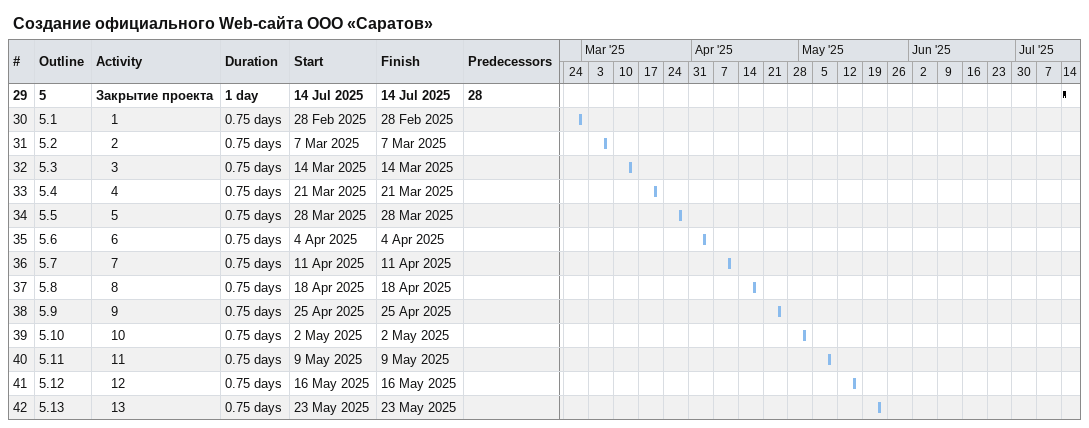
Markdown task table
Создание официального Web-сайта ООО «Саратов»

| ID | WBS | Task | Duration | Start | Finish | Predecessors |
|---|---|---|---|---|---|---|
| 29 | 5 | **Закрытие проекта** | 1d | 2025-07-14 | 2025-07-14 | 28 |
| 30 | 5.1 | 1 | 0.75d | 2025-02-28 | 2025-02-28 |  |
| 31 | 5.2 | 2 | 0.75d | 2025-03-07 | 2025-03-07 |  |
| 32 | 5.3 | 3 | 0.75d | 2025-03-14 | 2025-03-14 |  |
| 33 | 5.4 | 4 | 0.75d | 2025-03-21 | 2025-03-21 |  |
| 34 | 5.5 | 5 | 0.75d | 2025-03-28 | 2025-03-28 |  |
| 35 | 5.6 | 6 | 0.75d | 2025-04-04 | 2025-04-04 |  |
| 36 | 5.7 | 7 | 0.75d | 2025-04-11 | 2025-04-11 |  |
| 37 | 5.8 | 8 | 0.75d | 2025-04-18 | 2025-04-18 |  |
| 38 | 5.9 | 9 | 0.75d | 2025-04-25 | 2025-04-25 |  |
| 39 | 5.10 | 10 | 0.75d | 2025-05-02 | 2025-05-02 |  |
| 40 | 5.11 | 11 | 0.75d | 2025-05-09 | 2025-05-09 |  |
| 41 | 5.12 | 12 | 0.75d | 2025-05-16 | 2025-05-16 |  |
| 42 | 5.13 | 13 | 0.75d | 2025-05-23 | 2025-05-23 |  |
